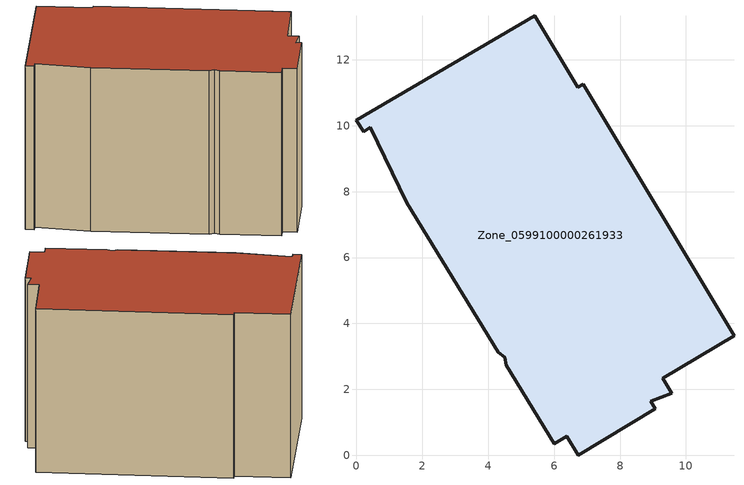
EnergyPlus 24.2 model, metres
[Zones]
Zone_0599100000261933
 floor ground (C_G): 4.55,2.73 4.5,2.98 4.31,3.12 1.53,7.67 0.41,9.95 0.21,9.82 0,10.17 5.41,13.34 6.72,11.17 6.88,11.26 11.46,3.63 9.3,2.33 9.57,1.87 8.94,1.63 9.08,1.41 6.73,0 6.38,0.58 6,0.35 z0
 wall outside (C_F): 4.55,2.73 6,0.35 6.38,0.58 6.73,0 9.08,1.41 8.94,1.63 9.57,1.87 9.3,2.33 11.46,3.63 6.88,11.26 6.72,11.17 5.41,13.34 0,10.17 0.21,9.82 0.41,9.95 1.53,7.67 4.31,3.12 4.5,2.98 4.55,2.73 z0:8.1
 roof outside (C_R): 4.5,2.98 4.55,2.73 6,0.35 6.38,0.58 6.73,0 9.08,1.41 8.94,1.63 9.57,1.87 9.3,2.33 11.46,3.63 6.88,11.26 6.72,11.17 5.41,13.34 0,10.17 0.21,9.82 0.41,9.95 1.53,7.67 4.31,3.12 z8.1
[BUILDING]
Pand.0599100000261933: North Axis=0; Terrain=City; Loads Convergence Tolerance Value=0.04; Temperature Convergence Tolerance Value=0.4; Solar Distribution=FullExterior; Maximum Number of Warmup Days=25; Minimum Number of Warmup Days=1
[Site:Location]
Rotterdam.The.Hague.AP_ZH_NLD Design_Conditions: Latitude=51.96; Longitude=4.45; Time Zone=1; Elevation=-4.5
[SITE:GROUNDTEMPERATURE:BUILDINGSURFACE]
18, 18, 18, 18, 18, 18, 18, 18, 18, 18, 18, 18
[MATERIAL] Thermal Absorptance=0.9; Solar Absorptance=0.7; Visible Absorptance=0.7
Name | Roughness | Thickness | Conductivity | Density | Specific Heat
G.D.1965 | MediumSmooth | 0.15 | 1 | 540 | 1210
F.D.1965 | Rough | 0.3 | 0.857143 | 1920 | 840
R.D.1965 | MediumRough | 0.2 | 0.08 | 1500 | 1000
[CONSTRUCTION]
C_G: G.D.1965
C_F: F.D.1965
C_R: R.D.1965
[ZONE]
Zone_0599100000261933: Type=1; Multiplier=1; Ceiling Height=Autocalculate; Volume=Autocalculate; Floor Area=autocalculate; Part of Total Floor Area=Yes
[ZONEINFILTRATION:DESIGNFLOWRATE]
Infil_Zone_0599100000261933: Zone or ZoneList or Space or SpaceList=Zone_0599100000261933; Schedule=AlwaysOn; Design Flow Rate Calculation Method=Flow/Area; Flow Rate per Floor Area=0.0042; Constant Term Coefficient=1; Temperature Term Coefficient=0; Velocity Term Coefficient=0; Velocity Squared Term Coefficient=0
[HVACTEMPLATE:ZONE:IDEALLOADSAIRSYSTEM]
Zone_0599100000261933: Maximum Heating Supply Air Temperature=50; Minimum Cooling Supply Air Temperature=13; Maximum Heating Supply Air Humidity Ratio=0.0156; Minimum Cooling Supply Air Humidity Ratio=0.0077; Heating Limit=NoLimit; Cooling Limit=NoLimit; Dehumidification Control Type=ConstantSensibleHeatRatio; Cooling Sensible Heat Ratio=0.7; Dehumidification Setpoint=60; Humidification Control Type=None; Humidification Setpoint=30; Outdoor Air Method=None; Outdoor Air Flow Rate per Person=0.00944; Outdoor Air Flow Rate per Zone Floor Area=0; Outdoor Air Flow Rate per Zone=0; Demand Controlled Ventilation Type=None; Outdoor Air Economizer Type=NoEconomizer; Heat Recovery Type=None; Sensible Heat Recovery Effectiveness=0.7; Latent Heat Recovery Effectiveness=0.65
[ZONECONTROL:THERMOSTAT]
ThermostatControl_Zone_0599100000261933: Zone or ZoneList=Zone_0599100000261933; Control Type Schedule=DualSetpointControlType; Control 1=Thermostat_Zone_0599100000261933; Temperature Difference Between Cutout And Setpoint=0
[THERMOSTATSETPOINT:DUALSETPOINT]
Thermostat_Zone_0599100000261933: Heating Setpoint Temperature Schedule=HeatingSetpoint_Zone_0599100000261933; Cooling Setpoint Temperature Schedule=CoolingSetpoint_Zone_0599100000261933
[SCHEDULE:COMPACT]
HeatingSetpoint_Zone_0599100000261933: Through: 12/31, For: AllDays, Until: 24:00, 21
CoolingSetpoint_Zone_0599100000261933: Through: 12/31, For: AllDays, Until: 24:00, 24
DualSetpointControlType: Through: 12/31, For: AllDays, Until: 24:00, 4
AlwaysOn: Through: 12/31, For: AllDays, Until: 24:00, 1
